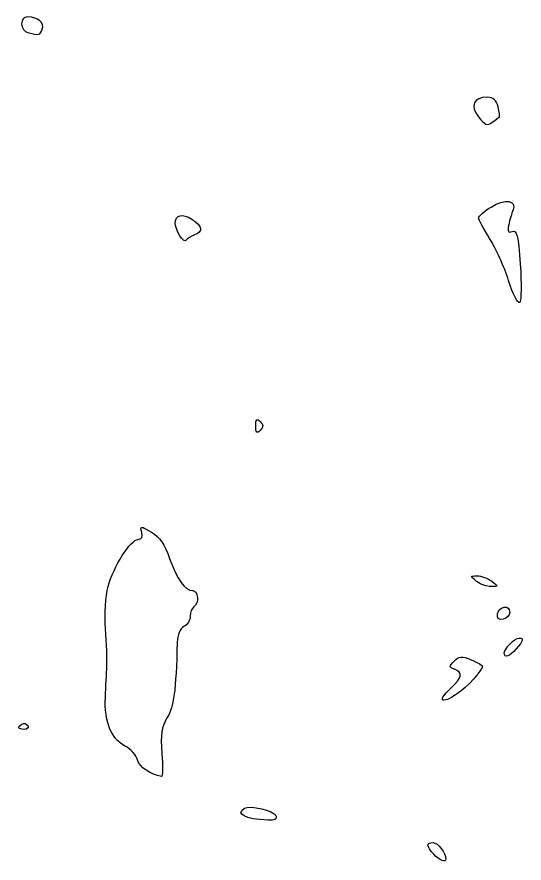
# Model space of a CAD drawing. Header units: centimetres. Extents: x -10.8 to 10.8, y -7.7 to 7.7.
# Drawn here: x 1.66 to 5.05, y -6.19 to -0.53 of the extents above; entities that cross this region are included whole.
import ezdxf

# ---------------------------------------------------------------- set-up
doc = ezdxf.new("R2010")
doc.units = ezdxf.units.CM
doc.header["$MEASUREMENT"] = 0
doc.layers.add('Layer 1', color=7, linetype='Continuous')

msp = doc.modelspace()

# ---------------------------------------------------------------- linework, layer by layer
at = {"layer": 'Layer 1'}
for points, knots in [([(1.73433, -0.63177), (1.7108, -0.62562), (1.69155, -0.59939), (1.69155, -0.57349), (1.69155, -0.57349), (1.69155, -0.54479), (1.70826, -0.52653), (1.73433, -0.52676), (1.73433, -0.52676), (1.80131, -0.52735), (1.84681, -0.56656), (1.83034, -0.60949), (1.83034, -0.60949), (1.81496, -0.64957), (1.80831, -0.65111), (1.73433, -0.63178), (1.73433, -0.63178), (1.73433, -0.63178), (1.73433, -0.63177), (1.73433, -0.63177)], [0, 0, 0, 0, 0.1666667, 0.1666667, 0.1666667, 0.1666667, 0.3333333, 0.3333333, 0.3333333, 0.3333333, 0.5, 0.5, 0.5, 0.5, 0.6666667, 0.6666667, 0.6666667, 0.6666667, 1, 1, 1, 1]), ([(4.74982, -1.19615), (4.69039, -1.12059), (4.71564, -1.06422), (4.80891, -1.06422), (4.80891, -1.06422), (4.84836, -1.06422), (4.86902, -1.08271), (4.88045, -1.12822), (4.88045, -1.12822), (4.88929, -1.16342), (4.89323, -1.19404), (4.88921, -1.19626), (4.88921, -1.19626), (4.88519, -1.19848), (4.86378, -1.2141), (4.84163, -1.23097), (4.84163, -1.23097), (4.80762, -1.25686), (4.79331, -1.25144), (4.74983, -1.19615), (4.74983, -1.19615), (4.74983, -1.19615), (4.74982, -1.19615), (4.74982, -1.19615)], [0, 0, 0, 0, 0.1428571, 0.1428571, 0.1428571, 0.1428571, 0.2857143, 0.2857143, 0.2857143, 0.2857143, 0.4285714, 0.4285714, 0.4285714, 0.4285714, 0.5714286, 0.5714286, 0.5714286, 0.5714286, 0.7142857, 0.7142857, 0.7142857, 0.7142857, 1, 1, 1, 1]), ([(5.02908, -2.1819), (5.01541, -1.98738), (5.00636, -1.95003), (4.97578, -1.96177), (4.97578, -1.96177), (4.94745, -1.97264), (4.94188, -1.96228), (4.95165, -1.91689), (4.95165, -1.91689), (4.95863, -1.88443), (4.97189, -1.84005), (4.98112, -1.81825), (4.98112, -1.81825), (5.00873, -1.75301), (4.92508, -1.74181), (4.83342, -1.79846), (4.83342, -1.79846), (4.78787, -1.82661), (4.75061, -1.85936), (4.75061, -1.87125), (4.75061, -1.87125), (4.75061, -1.88314), (4.78374, -1.94509), (4.82422, -2.00892), (4.82422, -2.00892), (4.8647, -2.07276), (4.92189, -2.19968), (4.95129, -2.29097), (4.95129, -2.29097), (4.98069, -2.38226), (5.01393, -2.44777), (5.02515, -2.43656), (5.02515, -2.43656), (5.03637, -2.42534), (5.03814, -2.31074), (5.02908, -2.1819)], [0, 0, 0, 0, 0.1, 0.1, 0.1, 0.1, 0.2, 0.2, 0.2, 0.2, 0.3, 0.3, 0.3, 0.3, 0.4, 0.4, 0.4, 0.4, 0.5, 0.5, 0.5, 0.5, 0.6, 0.6, 0.6, 0.6, 0.7, 0.7, 0.7, 0.7, 0.8, 0.8, 0.8, 0.8, 1, 1, 1, 1]), ([(2.8488, -1.98492), (2.90821, -1.963), (2.90223, -1.92681), (2.83154, -1.88049), (2.83154, -1.88049), (2.76741, -1.83847), (2.72045, -1.85021), (2.72045, -1.90826), (2.72045, -1.90826), (2.72045, -1.95685), (2.77678, -2.04355), (2.79295, -2.01985), (2.79295, -2.01985), (2.80014, -2.00932), (2.82527, -1.9936), (2.8488, -1.98492)], [0, 0, 0, 0, 0.2, 0.2, 0.2, 0.2, 0.4, 0.4, 0.4, 0.4, 0.6, 0.6, 0.6, 0.6, 1, 1, 1, 1]), ([(3.28837, -3.23428), (3.26555, -3.21146), (3.25903, -3.21798), (3.25903, -3.26362), (3.25903, -3.26362), (3.25903, -3.30926), (3.26555, -3.31578), (3.28837, -3.29296), (3.28837, -3.29296), (3.31119, -3.27014), (3.31119, -3.2571), (3.28837, -3.23429), (3.28837, -3.23429), (3.28837, -3.23429), (3.28837, -3.23428), (3.28837, -3.23428)], [0, 0, 0, 0, 0.2, 0.2, 0.2, 0.2, 0.4, 0.4, 0.4, 0.4, 0.6, 0.6, 0.6, 0.6, 1, 1, 1, 1]), ([(2.63099, -5.45394), (2.6207, -5.32579), (2.62731, -5.28122), (2.66645, -5.2149), (2.66645, -5.2149), (2.71111, -5.1392), (2.72429, -5.0398), (2.73322, -4.71114), (2.73322, -4.71114), (2.73459, -4.66104), (2.75175, -4.62067), (2.77791, -4.60602), (2.77791, -4.60602), (2.80128, -4.59294), (2.82039, -4.56144), (2.82039, -4.53601), (2.82039, -4.53601), (2.82039, -4.51058), (2.83139, -4.48297), (2.84484, -4.47466), (2.84484, -4.47466), (2.88116, -4.45221), (2.87445, -4.36465), (2.83641, -4.36465), (2.83641, -4.36465), (2.78494, -4.36465), (2.73186, -4.29049), (2.68245, -4.14956), (2.68245, -4.14956), (2.64984, -4.05654), (2.61548, -4.00731), (2.56054, -3.97489), (2.56054, -3.97489), (2.48582, -3.93079), (2.48433, -3.93082), (2.49616, -3.97606), (2.49616, -3.97606), (2.50403, -4.00616), (2.49556, -4.02238), (2.472, -4.02238), (2.472, -4.02238), (2.42184, -4.02238), (2.30616, -4.20426), (2.27077, -4.33878), (2.27077, -4.33878), (2.25393, -4.40279), (2.24682, -4.52305), (2.25408, -4.62135), (2.25408, -4.62135), (2.26103, -4.71547), (2.26486, -4.82824), (2.26258, -4.87194), (2.26258, -4.87194), (2.26031, -4.91564), (2.25562, -5.00915), (2.25216, -5.07974), (2.25216, -5.07974), (2.24436, -5.23898), (2.29244, -5.35822), (2.38342, -5.40527), (2.38342, -5.40527), (2.42167, -5.42505), (2.45935, -5.46667), (2.46715, -5.49775), (2.46715, -5.49775), (2.47883, -5.5443), (2.55451, -5.59654), (2.6281, -5.60887), (2.6281, -5.60887), (2.63664, -5.6103), (2.63793, -5.54059), (2.63098, -5.45395), (2.63098, -5.45395), (2.63098, -5.45395), (2.63099, -5.45394), (2.63099, -5.45394)], [0, 0, 0, 0, 0.05, 0.05, 0.05, 0.05, 0.1, 0.1, 0.1, 0.1, 0.15, 0.15, 0.15, 0.15, 0.2, 0.2, 0.2, 0.2, 0.25, 0.25, 0.25, 0.25, 0.3, 0.3, 0.3, 0.3, 0.35, 0.35, 0.35, 0.35, 0.4, 0.4, 0.4, 0.4, 0.45, 0.45, 0.45, 0.45, 0.5, 0.5, 0.5, 0.5, 0.55, 0.55, 0.55, 0.55, 0.6, 0.6, 0.6, 0.6, 0.65, 0.65, 0.65, 0.65, 0.7, 0.7, 0.7, 0.7, 0.75, 0.75, 0.75, 0.75, 0.8, 0.8, 0.8, 0.8, 0.85, 0.85, 0.85, 0.85, 0.9, 0.9, 0.9, 0.9, 1, 1, 1, 1]), ([(4.83775, -4.30185), (4.81165, -4.28211), (4.76764, -4.26631), (4.73996, -4.26673), (4.73996, -4.26673), (4.69045, -4.26749), (4.6904, -4.26809), (4.73708, -4.3034), (4.73708, -4.3034), (4.76318, -4.32314), (4.80719, -4.33894), (4.83487, -4.33852), (4.83487, -4.33852), (4.88438, -4.33776), (4.88443, -4.33716), (4.83775, -4.30185)], [0, 0, 0, 0, 0.2, 0.2, 0.2, 0.2, 0.4, 0.4, 0.4, 0.4, 0.6, 0.6, 0.6, 0.6, 1, 1, 1, 1]), ([(4.95888, -4.51096), (4.95888, -4.45856), (4.88784, -4.46613), (4.87754, -4.51963), (4.87754, -4.51963), (4.87125, -4.5523), (4.8812, -4.56226), (4.91388, -4.55597), (4.91388, -4.55597), (4.93863, -4.5512), (4.95888, -4.53095), (4.95888, -4.51097), (4.95888, -4.51097), (4.95888, -4.51097), (4.95888, -4.51096), (4.95888, -4.51096)], [0, 0, 0, 0, 0.2, 0.2, 0.2, 0.2, 0.4, 0.4, 0.4, 0.4, 0.6, 0.6, 0.6, 0.6, 1, 1, 1, 1]), ([(5.00234, -4.75549), (5.04993, -4.69991), (5.05457, -4.68243), (5.02174, -4.68243), (5.02174, -4.68243), (4.99234, -4.68243), (4.9222, -4.75256), (4.9222, -4.78197), (4.9222, -4.78197), (4.9222, -4.81944), (4.95759, -4.80775), (5.00233, -4.7555), (5.00233, -4.7555), (5.00233, -4.7555), (5.00234, -4.75549), (5.00234, -4.75549)], [0, 0, 0, 0, 0.2, 0.2, 0.2, 0.2, 0.4, 0.4, 0.4, 0.4, 0.6, 0.6, 0.6, 0.6, 1, 1, 1, 1]), ([(4.6094, -5.05457), (4.66989, -5.01468), (4.77622, -4.89768), (4.77622, -4.87102), (4.77622, -4.87102), (4.77622, -4.86469), (4.74249, -4.84554), (4.70127, -4.82846), (4.70127, -4.82846), (4.63723, -4.80193), (4.62059, -4.80315), (4.58692, -4.83682), (4.58692, -4.83682), (4.55068, -4.87306), (4.55081, -4.87749), (4.58853, -4.89196), (4.58853, -4.89196), (4.6455, -4.91382), (4.63982, -4.94844), (4.56842, -5.01462), (4.56842, -5.01462), (4.47048, -5.10539), (4.49545, -5.12973), (4.60941, -5.05457), (4.60941, -5.05457), (4.60941, -5.05457), (4.6094, -5.05457), (4.6094, -5.05457)], [0, 0, 0, 0, 0.125, 0.125, 0.125, 0.125, 0.25, 0.25, 0.25, 0.25, 0.375, 0.375, 0.375, 0.375, 0.5, 0.5, 0.5, 0.5, 0.625, 0.625, 0.625, 0.625, 0.75, 0.75, 0.75, 0.75, 1, 1, 1, 1]), ([(1.73239, -5.26879), (1.72394, -5.25512), (1.70679, -5.25027), (1.69428, -5.25801), (1.69428, -5.25801), (1.66037, -5.27897), (1.66669, -5.29364), (1.70964, -5.29364), (1.70964, -5.29364), (1.7306, -5.29364), (1.74084, -5.28246), (1.7324, -5.26879), (1.7324, -5.26879), (1.7324, -5.26879), (1.73239, -5.26879), (1.73239, -5.26879)], [0, 0, 0, 0, 0.2, 0.2, 0.2, 0.2, 0.4, 0.4, 0.4, 0.4, 0.6, 0.6, 0.6, 0.6, 1, 1, 1, 1]), ([(3.39265, -5.87112), (3.37935, -5.83647), (3.22015, -5.79884), (3.18327, -5.82163), (3.18327, -5.82163), (3.12092, -5.86016), (3.18669, -5.89387), (3.33912, -5.9015), (3.33912, -5.9015), (3.38638, -5.90387), (3.40184, -5.89509), (3.39265, -5.87112)], [0, 0, 0, 0, 0.25, 0.25, 0.25, 0.25, 0.5, 0.5, 0.5, 0.5, 1, 1, 1, 1]), ([(4.53165, -6.15992), (4.53165, -6.12067), (4.47651, -6.05151), (4.44522, -6.05151), (4.44522, -6.05151), (4.39861, -6.05151), (4.39995, -6.07388), (4.44987, -6.12904), (4.44987, -6.12904), (4.48897, -6.17224), (4.53165, -6.18836), (4.53165, -6.15992)], [0, 0, 0, 0, 0.25, 0.25, 0.25, 0.25, 0.5, 0.5, 0.5, 0.5, 1, 1, 1, 1])]:
    msp.add_open_spline(points, degree=3, knots=knots, dxfattribs=at)

doc.saveas('drawing.dxf')
